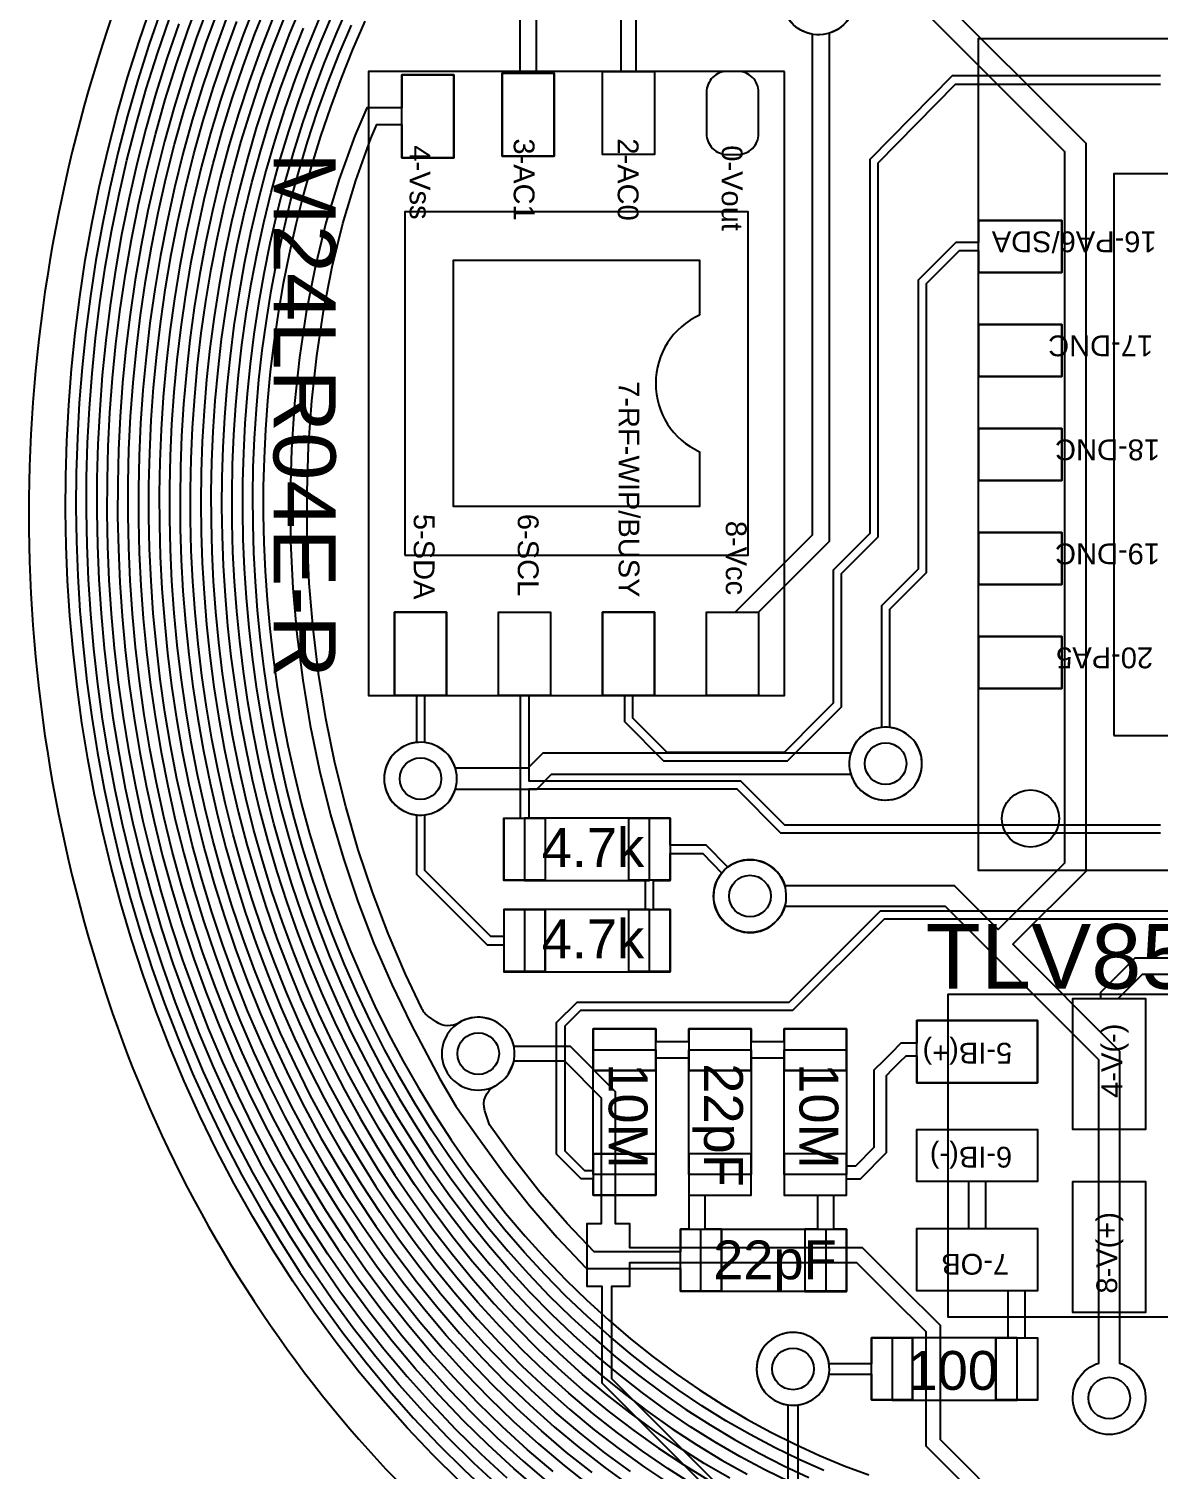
# Model space of a CAD drawing. Header units: millimetres. Extents: x 3.6 to 13.8, y 3.2 to 20.3.
# Drawn here: x 3.55 to 8.99, y 9.4 to 16.33 of the extents above; entities that cross this region are included whole.
import ezdxf

# ---------------------------------------------------------------- set-up
doc = ezdxf.new("R2010")
doc.units = ezdxf.units.MM
for name, color, linetype in [('BoardOutline', 30, 'Continuous'), ('BottomLayer', 2, 'Continuous'), ('DrillUnplated', 6, 'Continuous'), ('LayOut_Top', 4, 'Continuous'), ('Top Exposing Pad', 91, 'Continuous')]:
    doc.layers.add(name, color=color, linetype=linetype)
doc.layers.add('TopLayer', color=3, linetype='Continuous', lineweight=25)
doc.styles.get("Standard").update_dxf_attribs({"font": 'arial.ttf'})

msp = doc.modelspace()

# ---------------------------------------------------------------- linework, layer by layer
at = {"layer": 'BoardOutline'}
msp.add_lwpolyline([(3.9557, 16.3952, 0.083285), (3.5529, 13.9936, 0.083285), (3.9557, 11.592, 0.09084), (5.054, 9.6449, 0.09841), (6.6598, 8.3467, -0.089612)], format="xyb", dxfattribs=at)
at = {"layer": 'BottomLayer'}
for points in [[(8.6332, 12.2746), (8.2829, 11.9243), (8.7962, 11.4109), (8.7962, 9.9107, -6.854102), (8.6962, 9.9107), (8.6962, 11.3695), (7.9591, 12.1066), (7.9588, 12.1063), (7.187, 12.1063, -6.854102), (7.187, 12.2063), (8.0008, 12.2063), (8.2122, 11.995), (8.5332, 12.3161), (8.5332, 15.7335), (7.8453, 16.4215), (7.5168, 16.4215, -6.854102), (7.5168, 16.5215), (7.8867, 16.5215), (8.6332, 15.775)], [(7.5036, 12.8429), (6.0232, 12.8429), (5.9523, 12.7705), (5.6034, 12.7705, 6.854102), (5.6034, 12.6705), (5.9943, 12.6705), (6.0652, 12.7429), (7.5036, 12.7429, 6.854102)], [(8.3712, 8.2342), (7.2513, 9.3541), (7.2513, 9.7103, 13.928203), (7.2013, 9.7103), (7.2013, 9.3334), (8.3212, 8.2134), (8.3212, 7.8577, 13.922338), (8.3712, 7.8592)]]:
    msp.add_lwpolyline(points, format="xyb", close=True, dxfattribs=at)
msp.add_lwpolyline([(8.6551, 8.819), (7.9345, 9.5421), (7.9345, 10.0913), (7.7475, 10.2784), (7.5604, 10.4654), (6.4418, 10.4654), (6.4418, 10.5804), (6.3737, 10.5804), (6.3737, 11.216), (6.1561, 11.4337), (5.8846, 11.4337, 9.898979), (5.8846, 11.3637), (6.1271, 11.3637), (6.3037, 11.187), (6.3037, 10.5804), (6.2356, 10.5804), (6.2356, 10.2804), (6.3074, 10.2804), (6.3074, 9.8163), (7.8268, 8.297, -0.198912)], format="xyb", dxfattribs=at)
msp.add_lwpolyline([(7.8746, 8.3167), (6.3552, 9.8361), (6.3552, 10.2804), (6.4418, 10.2804), (6.4418, 10.3954), (7.5314, 10.3954), (7.698, 10.2289), (7.8645, 10.0624), (7.8645, 9.5132), (8.626, 8.749)], dxfattribs=at)
at = {"layer": 'DrillUnplated'}
for centre in [(7.6713, 12.7929), (5.4357, 12.7205), (7.0193, 12.1563), (5.7131, 11.3987), (7.2263, 9.8835), (8.7462, 9.743)]:
    msp.add_circle(centre, 0.1, dxfattribs=at)
at = {"layer": 'LayOut_Top'}
msp.add_line((7.0607, 16.1207), (5.3107, 16.1207), dxfattribs=at)
for points in [[(12.1179, 16.2787), (12.1179, 12.2787), (8.1179, 12.2787), (8.1179, 16.2787)], [(7.1857, 16.1207), (5.1857, 16.1207), (5.1857, 13.1207), (7.1857, 13.1207)], [(6.5357, 12.5306), (5.9357, 12.5306), (5.9357, 12.2306), (6.5357, 12.2306)], [(6.5357, 12.0913), (5.9357, 12.0913), (5.9357, 11.7913), (6.5357, 11.7913)], [(9.5212, 10.1337), (9.5212, 11.6837), (7.9712, 11.6837), (7.9712, 10.1337)], [(6.5662, 11.4178), (6.5662, 10.8178), (6.2662, 10.8178), (6.2662, 11.4178)], [(7.0248, 11.4178), (7.0248, 10.8178), (6.7248, 10.8178), (6.7248, 11.4178)], [(7.4833, 11.4178), (7.4833, 10.8178), (7.1833, 10.8178), (7.1833, 11.4178)], [(6.7833, 10.5547), (7.3833, 10.5547), (7.3833, 10.2547), (6.7833, 10.2547)], [(8.3032, 10.0326), (7.7032, 10.0326), (7.7032, 9.7326), (8.3032, 9.7326)]]:
    msp.add_lwpolyline(points, close=True, dxfattribs=at)
msp.add_circle((8.3679, 12.5287), 0.1377, dxfattribs=at)
at = {"layer": 'Top Exposing Pad'}
for points in [[(5.3461, 16.1045), (5.5961, 16.1045), (5.5961, 15.7045), (5.3461, 15.7045)], [(5.8284, 16.1126), (6.0784, 16.1126), (6.0784, 15.7126), (5.8284, 15.7126)], [(6.3107, 16.1207), (6.5607, 16.1207), (6.5607, 15.7207), (6.3107, 15.7207)], [(8.7679, 12.9287), (11.4679, 12.9287), (11.4679, 15.6287), (8.7679, 15.6287)], [(5.3607, 13.7957), (7.0107, 13.7957), (7.0107, 15.4457), (5.3607, 15.4457)], [(8.1179, 15.4037), (8.5179, 15.4037), (8.5179, 15.1537), (8.1179, 15.1537)], [(8.1179, 14.9037), (8.5179, 14.9037), (8.5179, 14.6537), (8.1179, 14.6537)], [(8.1179, 14.4037), (8.5179, 14.4037), (8.5179, 14.1537), (8.1179, 14.1537)], [(8.1179, 13.9037), (8.5179, 13.9037), (8.5179, 13.6537), (8.1179, 13.6537)], [(5.3107, 13.5207), (5.5607, 13.5207), (5.5607, 13.1207), (5.3107, 13.1207)], [(5.8107, 13.5207), (6.0607, 13.5207), (6.0607, 13.1207), (5.8107, 13.1207)], [(6.3107, 13.5207), (6.5607, 13.5207), (6.5607, 13.1207), (6.3107, 13.1207)], [(6.8107, 13.5207), (7.0607, 13.5207), (7.0607, 13.1207), (6.8107, 13.1207)], [(8.1179, 13.4037), (8.5179, 13.4037), (8.5179, 13.1537), (8.1179, 13.1537)], [(5.8377, 12.5306), (6.0357, 12.5306), (6.0357, 12.2324), (5.8377, 12.2324)], [(6.4377, 12.5306), (6.6357, 12.5306), (6.6357, 12.2324), (6.4377, 12.2324)], [(5.8377, 12.0913), (6.0357, 12.0913), (6.0357, 11.7932), (5.8377, 11.7932)], [(6.4377, 12.0913), (6.6357, 12.0913), (6.6357, 11.7932), (6.4377, 11.7932)], [(8.5712, 11.6637), (8.9212, 11.6637), (8.9212, 11.0337), (8.5712, 11.0337)], [(6.2662, 11.3178), (6.5662, 11.3178), (6.5662, 11.5178), (6.2662, 11.5178)], [(6.7248, 11.3178), (7.0248, 11.3178), (7.0248, 11.5178), (6.7248, 11.5178)], [(7.1833, 11.3178), (7.4833, 11.3178), (7.4833, 11.5178), (7.1833, 11.5178)], [(7.8212, 11.5587), (8.4012, 11.5587), (8.4012, 11.2587), (7.8212, 11.2587)], [(7.8212, 11.0337), (8.4012, 11.0337), (8.4012, 10.7837), (7.8212, 10.7837)], [(6.2662, 10.7178), (6.5662, 10.7178), (6.5662, 10.9178), (6.2662, 10.9178)], [(6.7248, 10.7178), (7.0248, 10.7178), (7.0248, 10.9178), (6.7248, 10.9178)], [(7.1833, 10.7178), (7.4833, 10.7178), (7.4833, 10.9178), (7.1833, 10.9178)], [(8.5712, 10.7837), (8.9212, 10.7837), (8.9212, 10.1537), (8.5712, 10.1537)], [(6.6853, 10.5547), (6.8833, 10.5547), (6.8833, 10.2566), (6.6853, 10.2566)], [(7.2853, 10.5547), (7.4833, 10.5547), (7.4833, 10.2566), (7.2853, 10.2566)], [(7.8212, 10.5587), (8.4012, 10.5587), (8.4012, 10.2587), (7.8212, 10.2587)], [(7.6032, 10.0326), (7.8012, 10.0326), (7.8012, 9.7344), (7.6032, 9.7344)], [(8.2032, 10.0326), (8.4012, 10.0326), (8.4012, 9.7344), (8.2032, 9.7344)]]:
    msp.add_lwpolyline(points, close=True, dxfattribs=at)
msp.add_lwpolyline([(6.9607, 15.7207, 0.414214), (7.0607, 15.8207), (7.0607, 16.0207, 0.414214), (6.9607, 16.1207), (6.9107, 16.1207, 0.414214), (6.8107, 16.0207), (6.8107, 15.8207, 0.414214), (6.9107, 15.7207)], format="xyb", close=True, dxfattribs=at)
at = {"layer": 'TopLayer'}
for points in [[(5.9134, 17.2145), (5.9134, 16.1126), (5.8284, 16.1126), (5.8284, 15.7126), (6.0784, 15.7126), (6.0784, 16.1126), (5.9934, 16.1126), (5.9934, 17.1816)], [(5.6195, 9.3465), (5.4949, 9.4697), (5.3735, 9.5978), (5.2556, 9.7307), (5.1413, 9.8679), (5.0307, 10.0095), (4.9242, 10.1551), (4.8218, 10.3045), (4.7236, 10.4574), (4.6298, 10.6136), (4.5405, 10.7728), (4.4557, 10.9348), (4.3756, 11.0992), (4.3002, 11.2658), (4.2296, 11.4342), (4.1638, 11.6043), (4.1028, 11.7756), (4.0465, 11.9481), (3.9951, 12.1212), (3.9484, 12.2949), (3.9065, 12.4688), (3.8693, 12.6427), (3.8366, 12.8163), (3.8085, 12.9894), (3.7848, 13.1617), (3.7655, 13.3331), (3.7505, 13.5033), (3.7396, 13.6722), (3.7327, 13.8395), (3.7297, 14.006), (3.7306, 14.1742), (3.7355, 14.3441), (3.7446, 14.5155), (3.7578, 14.6883), (3.7755, 14.8621), (3.7975, 15.0369), (3.8241, 15.2124), (3.8554, 15.3883), (3.8913, 15.5644), (3.932, 15.7405), (3.9775, 15.9162), (4.0278, 16.0913), (4.0829, 16.2656), (4.143, 16.4387)], [(4.1913, 16.4215), (4.1319, 16.2507), (4.0772, 16.0789), (4.0274, 15.9062), (3.9823, 15.733), (3.942, 15.5595), (3.9063, 15.3861), (3.8752, 15.2128), (3.8487, 15.0401), (3.8266, 14.8681), (3.8089, 14.697), (3.7955, 14.5271), (3.7862, 14.3585), (3.781, 14.1914), (3.7796, 14.0261), (3.7821, 13.8615), (3.7885, 13.6952), (3.7989, 13.5275), (3.8134, 13.3583), (3.8321, 13.188), (3.8552, 13.0167), (3.8827, 12.8447), (3.9147, 12.6722), (3.9514, 12.4994), (3.9926, 12.3265), (4.0386, 12.1539), (4.0893, 11.9819), (4.1448, 11.8105), (4.2051, 11.6402), (4.2702, 11.4713), (4.34, 11.3039), (4.4145, 11.1384), (4.4938, 10.9751), (4.5776, 10.8142), (4.666, 10.656), (4.7589, 10.5009), (4.8561, 10.349), (4.9575, 10.2006), (5.063, 10.056), (5.1724, 9.9154), (5.2856, 9.7791), (5.4024, 9.6473), (5.5226, 9.5201), (5.646, 9.3977), (5.7724, 9.2804)], [(6.0094, 9.2972), (5.8838, 9.405), (5.7607, 9.5179), (5.6406, 9.6356), (5.5235, 9.7581), (5.4097, 9.8851), (5.2994, 10.0165), (5.1926, 10.1521), (5.0897, 10.2916), (4.9907, 10.4347), (4.8957, 10.5814), (4.805, 10.7312), (4.7185, 10.884), (4.6364, 11.0395), (4.5588, 11.1974), (4.4857, 11.3575), (4.4172, 11.5194), (4.3533, 11.6829), (4.294, 11.8478), (4.2394, 12.0137), (4.1894, 12.1804), (4.144, 12.3476), (4.1032, 12.5151), (4.0668, 12.6827), (4.035, 12.85), (4.0075, 13.0168), (3.9843, 13.183), (3.9654, 13.3483), (3.9506, 13.5124), (3.9398, 13.6753), (3.9329, 13.8368), (3.9298, 13.9966), (3.9304, 14.1565), (3.9348, 14.3181), (3.943, 14.4813), (3.9553, 14.6458), (3.9717, 14.8114), (3.9922, 14.978), (4.0171, 15.1453), (4.0464, 15.3131), (4.0801, 15.4813), (4.1184, 15.6494), (4.1612, 15.8174), (4.2086, 15.9849), (4.2607, 16.1516), (4.3174, 16.3174), (4.3788, 16.4819)], [(4.4184, 16.4416), (4.358, 16.2786), (4.3023, 16.1144), (4.2512, 15.9492), (4.2046, 15.7833), (4.1627, 15.617), (4.1252, 15.4506), (4.0923, 15.2841), (4.0637, 15.118), (4.0395, 14.9524), (4.0195, 14.7876), (4.0037, 14.6237), (3.9919, 14.461), (3.9841, 14.2996), (3.9802, 14.1398), (3.9799, 13.9816), (3.9834, 13.8233), (3.9906, 13.6633), (4.0016, 13.5019), (4.0167, 13.3392), (4.0359, 13.1755), (4.0592, 13.0109), (4.0868, 12.8457), (4.1188, 12.6801), (4.1552, 12.5142), (4.1961, 12.3484), (4.2415, 12.1829), (4.2915, 12.0179), (4.346, 11.8538), (4.4052, 11.6907), (4.4689, 11.529), (4.5372, 11.3688), (4.61, 11.2106), (4.6873, 11.0545), (4.769, 10.9008), (4.8551, 10.7499), (4.9454, 10.6018), (5.0398, 10.457), (5.1383, 10.3157), (5.2406, 10.178), (5.3466, 10.0442), (5.4563, 9.9146), (5.5693, 9.7893), (5.6855, 9.6686), (5.8048, 9.5525), (5.9269, 9.4413), (6.0516, 9.3352)], [(6.0737, 9.3896), (5.9505, 9.4949), (5.8298, 9.6051), (5.712, 9.7201), (5.5972, 9.8397), (5.4856, 9.9639), (5.3773, 10.0923), (5.2726, 10.2247), (5.1715, 10.3611), (5.0744, 10.5011), (4.9811, 10.6445), (4.892, 10.791), (4.8071, 10.9404), (4.7265, 11.0925), (4.6502, 11.247), (4.5784, 11.4036), (4.511, 11.5621), (4.4482, 11.7221), (4.3899, 11.8835), (4.3361, 12.0459), (4.2868, 12.2091), (4.2421, 12.3728), (4.2018, 12.5368), (4.166, 12.7008), (4.1346, 12.8646), (4.1074, 13.028), (4.0845, 13.1908), (4.0657, 13.3527), (4.0509, 13.5135), (4.0401, 13.6731), (4.0331, 13.8313), (4.0299, 13.9879), (4.0302, 14.1444), (4.0343, 14.3025), (4.0421, 14.4622), (4.0539, 14.6232), (4.0697, 14.7853), (4.0896, 14.9483), (4.1137, 15.1121), (4.1421, 15.2765), (4.1748, 15.4411), (4.212, 15.6057), (4.2537, 15.7702), (4.2999, 15.9342), (4.3506, 16.0976), (4.4058, 16.26), (4.4656, 16.4211)], [(4.644, 16.4511), (4.583, 16.2959), (4.5265, 16.1395), (4.4744, 15.9819), (4.4266, 15.8234), (4.3833, 15.6644), (4.3443, 15.505), (4.3097, 15.3456), (4.2793, 15.1862), (4.2531, 15.0272), (4.2311, 14.8688), (4.2131, 14.7111), (4.1991, 14.5545), (4.1889, 14.3989), (4.1825, 14.2448), (4.1797, 14.0921), (4.1805, 13.9409), (4.1848, 13.7887), (4.1927, 13.6351), (4.2044, 13.4801), (4.22, 13.324), (4.2394, 13.1669), (4.263, 13.0091), (4.2906, 12.8507), (4.3224, 12.6919), (4.3585, 12.533), (4.3989, 12.3743), (4.4436, 12.2158), (4.4928, 12.058), (4.5463, 11.901), (4.6042, 11.7452), (4.6665, 11.5907), (4.7331, 11.4378), (4.8041, 11.2867), (4.8793, 11.1379), (4.9588, 10.9914), (5.0424, 10.8475), (5.13, 10.7066), (5.2216, 10.5688), (5.317, 10.4343), (5.416, 10.3035), (5.5186, 10.1765), (5.6245, 10.0535), (5.7337, 9.9347), (5.8459, 9.8203), (5.9609, 9.7104), (6.0786, 9.6053), (6.1987, 9.505), (6.321, 9.4096), (6.4454, 9.3193)], [(6.4443, 9.3896), (6.3217, 9.4799), (6.2012, 9.5753), (6.083, 9.6755), (5.9672, 9.7804), (5.854, 9.89), (5.7437, 10.004), (5.6365, 10.1223), (5.5324, 10.2448), (5.4317, 10.3711), (5.3345, 10.5012), (5.241, 10.6349), (5.1513, 10.7718), (5.0655, 10.9117), (4.9837, 11.0545), (4.906, 11.1998), (4.8324, 11.3475), (4.7632, 11.4972), (4.6981, 11.6487), (4.6374, 11.8017), (4.5811, 11.9561), (4.5291, 12.1114), (4.4814, 12.2676), (4.4381, 12.4243), (4.399, 12.5813), (4.3642, 12.7384), (4.3335, 12.8953), (4.307, 13.0518), (4.2846, 13.2077), (4.2661, 13.3628), (4.2515, 13.5169), (4.2407, 13.6699), (4.2336, 13.8215), (4.2301, 13.9716), (4.23, 14.1213), (4.2334, 14.2725), (4.2405, 14.4252), (4.2513, 14.5792), (4.2659, 14.7343), (4.2845, 14.8903), (4.3071, 15.0471), (4.3338, 15.2044), (4.3646, 15.3619), (4.3997, 15.5196), (4.4391, 15.6771), (4.4827, 15.8342), (4.5308, 15.9907), (4.5831, 16.1463), (4.6399, 16.3008), (4.701, 16.4539)], [(4.8679, 16.45), (4.8066, 16.3028), (4.7495, 16.1541), (4.6967, 16.0042), (4.648, 15.8533), (4.6036, 15.7016), (4.5633, 15.5494), (4.5273, 15.397), (4.4953, 15.2446), (4.4674, 15.0923), (4.4435, 14.9404), (4.4236, 14.7892), (4.4074, 14.6387), (4.3951, 14.4892), (4.3864, 14.3409), (4.3813, 14.1938), (4.3796, 14.0483), (4.3813, 13.9037), (4.3864, 13.7579), (4.395, 13.6106), (4.4072, 13.4621), (4.4231, 13.3126), (4.4428, 13.1622), (4.4664, 13.0111), (4.494, 12.8595), (4.5255, 12.7077), (4.5612, 12.5558), (4.601, 12.4041), (4.645, 12.2528), (4.6931, 12.1021), (4.7454, 11.9523), (4.802, 11.8036), (4.8627, 11.6563), (4.9276, 11.5106), (4.9967, 11.3668), (5.0698, 11.2251), (5.1469, 11.0857), (5.2279, 10.949), (5.3127, 10.8151), (5.4013, 10.6842), (5.4935, 10.5566), (5.5892, 10.4326), (5.6882, 10.3122), (5.7903, 10.1957), (5.8955, 10.0833), (6.0036, 9.9752), (6.1143, 9.8714), (6.2275, 9.7722), (6.3429, 9.6776), (6.4605, 9.5878), (6.5799, 9.5028), (6.7011, 9.4228), (6.8237, 9.3477)], [(5.0897, 16.4385), (5.0284, 16.2992), (4.9711, 16.1583), (4.9178, 16.0161), (4.8685, 15.8727), (4.8232, 15.7285), (4.782, 15.5837), (4.7447, 15.4384), (4.7114, 15.293), (4.682, 15.1476), (4.6565, 15.0024), (4.6348, 14.8576), (4.6168, 14.7135), (4.6025, 14.5702), (4.5917, 14.4279), (4.5844, 14.2867), (4.5804, 14.1469), (4.5797, 14.0085), (4.5822, 13.8703), (4.588, 13.7307), (4.5972, 13.5899), (4.6099, 13.4479), (4.6261, 13.305), (4.6459, 13.1613), (4.6695, 13.017), (4.6969, 12.8724), (4.7281, 12.7275), (4.7632, 12.5826), (4.8023, 12.4379), (4.8454, 12.2937), (4.8925, 12.1502), (4.9435, 12.0076), (4.9986, 11.8661), (5.0577, 11.7259), (5.1207, 11.5874), (5.1877, 11.4508), (5.2585, 11.3162), (5.3332, 11.1839), (5.4115, 11.0542), (5.4935, 10.9272), (5.579, 10.8033), (5.6679, 10.6825), (5.7601, 10.5651), (5.8554, 10.4513), (5.9537, 10.3413), (6.0548, 10.2352), (6.1587, 10.1332), (6.265, 10.0354), (6.3736, 9.942), (6.4843, 9.8531), (6.597, 9.7687), (6.7114, 9.6889), (6.8274, 9.6139), (6.9447, 9.5437), (7.0632, 9.4782), (7.1826, 9.4176), (7.3028, 9.3618)], [(5.8167, 9.3155), (5.6913, 9.431), (5.5689, 9.5515), (5.4496, 9.6768), (5.3336, 9.8068), (5.2212, 9.9412), (5.1124, 10.0798), (5.0076, 10.2224), (4.9068, 10.3688), (4.8101, 10.5187), (4.7177, 10.6719), (4.6297, 10.828), (4.5462, 10.9869), (4.4672, 11.1482), (4.3929, 11.3118), (4.3233, 11.4772), (4.2583, 11.6442), (4.1981, 11.8126), (4.1426, 11.982), (4.0919, 12.1522), (4.0458, 12.3229), (4.0044, 12.4939), (3.9676, 12.6649), (3.9353, 12.8357), (3.9076, 13.006), (3.8842, 13.1756), (3.8651, 13.3442), (3.8502, 13.5118), (3.8395, 13.678), (3.8327, 13.8427), (3.8297, 14.0057), (3.8306, 14.1691), (3.8353, 14.3342), (3.8439, 14.5008), (3.8567, 14.6688), (3.8737, 14.8379), (3.895, 15.0081), (3.9206, 15.1789), (3.9508, 15.3503), (3.9855, 15.5219), (4.0248, 15.6935), (4.0688, 15.865), (4.1175, 16.0359), (4.171, 16.2061), (4.2292, 16.3753)], [(4.5005, 16.3683), (4.442, 16.2085), (4.3881, 16.0476), (4.3387, 15.8858), (4.2938, 15.7234), (4.2533, 15.5605), (4.2173, 15.3976), (4.1856, 15.2347), (4.1583, 15.0721), (4.1352, 14.9101), (4.1162, 14.7489), (4.1013, 14.5886), (4.0904, 14.4295), (4.0833, 14.2717), (4.0799, 14.1155), (4.0802, 13.9608), (4.0841, 13.8055), (4.0916, 13.6487), (4.103, 13.4905), (4.1183, 13.3311), (4.1377, 13.1707), (4.1611, 13.0095), (4.1888, 12.8477), (4.2207, 12.6855), (4.2569, 12.5231), (4.2976, 12.3608), (4.3427, 12.1989), (4.3922, 12.0375), (4.4463, 11.8769), (4.5048, 11.7174), (4.5678, 11.5593), (4.6353, 11.4028), (4.7072, 11.2482), (4.7835, 11.0957), (4.8641, 10.9456), (4.949, 10.7982), (5.0379, 10.6537), (5.131, 10.5124), (5.2279, 10.3745), (5.3286, 10.2403), (5.4329, 10.1099), (5.5407, 9.9836), (5.6518, 9.8616), (5.766, 9.744), (5.8832, 9.6311), (6.0031, 9.5229), (6.1255, 9.4197), (6.2502, 9.3215)], [(6.2607, 9.3846), (6.1376, 9.4823), (6.0169, 9.585), (5.8986, 9.6926), (5.7832, 9.8049), (5.6706, 9.9217), (5.5612, 10.0429), (5.455, 10.1683), (5.3523, 10.2978), (5.2532, 10.431), (5.1578, 10.5678), (5.0663, 10.7079), (4.9789, 10.8512), (4.8955, 10.9973), (4.8163, 11.146), (4.7414, 11.297), (4.6708, 11.4502), (4.6046, 11.6052), (4.5429, 11.7617), (4.4855, 11.9196), (4.4326, 12.0784), (4.3842, 12.2381), (4.3401, 12.3983), (4.3005, 12.5588), (4.2651, 12.7194), (4.2341, 12.8797), (4.2072, 13.0397), (4.1845, 13.199), (4.1659, 13.3575), (4.1512, 13.515), (4.1404, 13.6713), (4.1334, 13.8262), (4.13, 13.9795), (4.1301, 14.1326), (4.1338, 14.2873), (4.1413, 14.4435), (4.1526, 14.601), (4.1678, 14.7596), (4.187, 14.9191), (4.2103, 15.0794), (4.2379, 15.2402), (4.2697, 15.4013), (4.3058, 15.5624), (4.3463, 15.7234), (4.3912, 15.884), (4.4406, 16.0439), (4.4944, 16.2029), (4.5527, 16.3608)], [(4.7251, 16.3765), (4.6661, 16.2245), (4.6114, 16.0713), (4.561, 15.9171), (4.5149, 15.762), (4.4732, 15.6064), (4.4356, 15.4505), (4.4024, 15.2946), (4.3732, 15.1388), (4.3482, 14.9833), (4.3272, 14.8285), (4.3102, 14.6744), (4.297, 14.5213), (4.2876, 14.3694), (4.2818, 14.2188), (4.2796, 14.0697), (4.2809, 13.9219), (4.2856, 13.7728), (4.2938, 13.6224), (4.3058, 13.4706), (4.3215, 13.3178), (4.3411, 13.1641), (4.3647, 13.0096), (4.3923, 12.8546), (4.4241, 12.6993), (4.4599, 12.5439), (4.5, 12.3887), (4.5444, 12.2338), (4.593, 12.0796), (4.646, 11.9262), (4.7032, 11.7739), (4.7648, 11.623), (4.8305, 11.4737), (4.9006, 11.3263), (4.9747, 11.181), (5.053, 11.0381), (5.1354, 10.8978), (5.2216, 10.7603), (5.3117, 10.626), (5.4055, 10.495), (5.5029, 10.3676), (5.6037, 10.2439), (5.7077, 10.1242), (5.8149, 10.0086), (5.925, 9.8973), (6.0379, 9.7906), (6.1534, 9.6884), (6.2712, 9.5909), (6.3911, 9.4984), (6.5131, 9.4107), (6.6367, 9.3281)], [(6.7475, 9.3263), (6.6242, 9.4044), (6.5025, 9.4875), (6.3825, 9.5756), (6.2645, 9.6685), (6.1487, 9.7662), (6.0354, 9.8685), (5.9246, 9.9754), (5.8166, 10.0866), (5.7115, 10.2021), (5.6096, 10.3215), (5.5109, 10.4449), (5.4157, 10.5719), (5.324, 10.7023), (5.2361, 10.836), (5.1519, 10.9727), (5.0717, 11.1121), (4.9955, 11.254), (4.9233, 11.3983), (4.8553, 11.5445), (4.7915, 11.6926), (4.7319, 11.8421), (4.6765, 11.993), (4.6254, 12.1449), (4.5785, 12.2975), (4.5359, 12.4507), (4.4974, 12.6042), (4.4631, 12.7578), (4.4329, 12.9112), (4.4068, 13.0643), (4.3846, 13.2168), (4.3663, 13.3685), (4.3518, 13.5193), (4.341, 13.6689), (4.3338, 13.8172), (4.3302, 13.9641), (4.3299, 14.1104), (4.333, 14.2582), (4.3397, 14.4074), (4.3501, 14.5579), (4.3641, 14.7095), (4.3821, 14.862), (4.4039, 15.0152), (4.4297, 15.169), (4.4597, 15.323), (4.4937, 15.4772), (4.5319, 15.6312), (4.5744, 15.7849), (4.6211, 15.9379), (4.6721, 16.0901), (4.7273, 16.2412), (4.7868, 16.391)], [(4.9479, 16.3741), (4.8886, 16.2301), (4.8334, 16.0846), (4.7824, 15.938), (4.7354, 15.7904), (4.6926, 15.6422), (4.6539, 15.4934), (4.6192, 15.3445), (4.5885, 15.1956), (4.5619, 15.0468), (4.5391, 14.8985), (4.5201, 14.7508), (4.5049, 14.6039), (4.4933, 14.458), (4.4853, 14.3133), (4.4808, 14.1699), (4.4796, 14.0279), (4.4817, 13.8866), (4.4872, 13.7438), (4.4961, 13.5998), (4.5085, 13.4545), (4.5246, 13.3083), (4.5444, 13.1613), (4.568, 13.0136), (4.5955, 12.8655), (4.6269, 12.7171), (4.6623, 12.5687), (4.7018, 12.4205), (4.7453, 12.2728), (4.7929, 12.1257), (4.8446, 11.9794), (4.9005, 11.8343), (4.9604, 11.6906), (5.0244, 11.5485), (5.0924, 11.4083), (5.1644, 11.2701), (5.2402, 11.1343), (5.3199, 11.0011), (5.4034, 10.8707), (5.4904, 10.7433), (5.581, 10.6191), (5.6749, 10.4984), (5.7721, 10.3813), (5.8723, 10.2681), (5.9755, 10.1589), (6.0815, 10.0538), (6.19, 9.953), (6.3009, 9.8567), (6.414, 9.765), (6.5291, 9.6779), (6.6461, 9.5956), (6.7646, 9.5181), (6.8846, 9.4454), (7.0058, 9.3777)], [(7.2126, 9.3388), (7.0915, 9.3982), (6.9712, 9.4624), (6.8521, 9.5315), (6.7342, 9.6055), (6.6178, 9.6842), (6.503, 9.7677), (6.3902, 9.8558), (6.2794, 9.9485), (6.1709, 10.0457), (6.0648, 10.1472), (5.9614, 10.2528), (5.8607, 10.3626), (5.7631, 10.4762), (5.6685, 10.5934), (5.5772, 10.7143), (5.4893, 10.8384), (5.4049, 10.9656), (5.3241, 11.0957), (5.2471, 11.2285), (5.1738, 11.3637), (5.1045, 11.5012), (5.0391, 11.6405), (4.9777, 11.7817), (4.9203, 11.9243), (4.867, 12.0681), (4.8177, 12.213), (4.7724, 12.3586), (4.7312, 12.5048), (4.6941, 12.6513), (4.6608, 12.7979), (4.6315, 12.9444), (4.6061, 13.0905), (4.5845, 13.2362), (4.5666, 13.3811), (4.5523, 13.5251), (4.5416, 13.6681), (4.5343, 13.8098), (4.5304, 13.9502), (4.5297, 14.0898), (4.5323, 14.2307), (4.5383, 14.3729), (4.5477, 14.5165), (4.5607, 14.661), (4.5774, 14.8065), (4.5978, 14.9527), (4.622, 15.0994), (4.6501, 15.2465), (4.6821, 15.3936), (4.7181, 15.5407), (4.7581, 15.6874), (4.8022, 15.8336), (4.8503, 15.979), (4.9026, 16.1233), (4.9588, 16.2665), (5.0192, 16.4081)], [(5.1687, 16.3613), (5.1094, 16.2251), (5.054, 16.0874), (5.0026, 15.9485), (4.955, 15.8085), (4.9114, 15.6676), (4.8717, 15.5262), (4.8359, 15.3844), (4.804, 15.2425), (4.7758, 15.1006), (4.7514, 14.9589), (4.7308, 14.8178), (4.7137, 14.6772), (4.7002, 14.5375), (4.6902, 14.3987), (4.6835, 14.2611), (4.6801, 14.1248), (4.6799, 13.99), (4.6828, 13.855), (4.6889, 13.7186), (4.6983, 13.581), (4.7112, 13.4423), (4.7275, 13.3027), (4.7474, 13.1624), (4.7709, 13.0215), (4.7981, 12.8803), (4.8292, 12.7388), (4.864, 12.5975), (4.9027, 12.4564), (4.9453, 12.3157), (4.9918, 12.1757), (5.0422, 12.0367), (5.0965, 11.8988), (5.1547, 11.7622), (5.2168, 11.6273), (5.2826, 11.4942), (5.3523, 11.3632), (5.4256, 11.2344), (5.5026, 11.1082), (5.5831, 10.9847), (5.667, 10.8642), (5.7542, 10.7467), (5.8446, 10.6327), (5.9381, 10.5221), (6.0344, 10.4153), (6.1335, 10.3123), (6.2352, 10.2134), (6.3393, 10.1185), (6.4456, 10.028), (6.5539, 9.9418), (6.6642, 9.8601), (6.7761, 9.7829), (6.8894, 9.7104), (7.0041, 9.6425), (7.1199, 9.5793), (7.2365, 9.5208), (7.3539, 9.467), (7.4718, 9.4179), (7.59, 9.3735)], [(4.2745, 16.3496), (4.2169, 16.1821), (4.164, 16.0135), (4.1158, 15.8443), (4.0723, 15.6745), (4.0334, 15.5045), (3.9991, 15.3346), (3.9693, 15.1649), (3.944, 14.9958), (3.923, 14.8273), (3.9062, 14.6599), (3.8936, 14.4935), (3.8851, 14.3286), (3.8805, 14.1651), (3.8797, 14.0034), (3.8827, 13.8419), (3.8895, 13.6788), (3.9002, 13.5142), (3.915, 13.3483), (3.934, 13.1813), (3.9572, 13.0133), (3.9848, 12.8447), (4.0168, 12.6756), (4.0534, 12.5063), (4.0945, 12.337), (4.1402, 12.1679), (4.1905, 11.9994), (4.2456, 11.8317), (4.3053, 11.665), (4.3697, 11.4996), (4.4388, 11.3359), (4.5125, 11.174), (4.5907, 11.0143), (4.6735, 10.857), (4.7608, 10.7025), (4.8524, 10.5509), (4.9482, 10.4025), (5.0481, 10.2577), (5.1521, 10.1165), (5.2598, 9.9794), (5.3712, 9.8464), (5.4862, 9.7179), (5.6044, 9.5939), (5.7257, 9.4747), (5.85, 9.3605)], [(6.9219, 9.3578), (6.8, 9.4288), (6.6793, 9.5048), (6.5603, 9.5858), (6.4429, 9.6715), (6.3275, 9.762), (6.2142, 9.8572), (6.1033, 9.957), (5.9948, 10.0611), (5.8891, 10.1696), (5.7863, 10.2821), (5.6864, 10.3987), (5.5898, 10.519), (5.4966, 10.6429), (5.4068, 10.7702), (5.3206, 10.9006), (5.2381, 11.034), (5.1595, 11.1701), (5.0847, 11.3087), (5.014, 11.4495), (4.9473, 11.5923), (4.8847, 11.7369), (4.8262, 11.883), (4.7718, 12.0303), (4.7216, 12.1787), (4.6755, 12.3279), (4.6336, 12.4776), (4.5958, 12.6276), (4.562, 12.7776), (4.5323, 12.9276), (4.5065, 13.0772), (4.4846, 13.2263), (4.4664, 13.3746), (4.4521, 13.522), (4.4413, 13.6683), (4.4341, 13.8133), (4.4303, 13.9569), (4.4298, 14.0999), (4.4327, 14.2442), (4.439, 14.3899), (4.4489, 14.5369), (4.4624, 14.685), (4.4797, 14.834), (4.5008, 14.9837), (4.5258, 15.134), (4.5548, 15.2845), (4.5878, 15.4352), (4.625, 15.5857), (4.6662, 15.7359), (4.7116, 15.8855), (4.7611, 16.0343), (4.8148, 16.1821), (4.8727, 16.3285)], [(7.3749, 9.3943), (7.256, 9.4472), (7.1377, 9.5048), (7.0202, 9.5673), (6.9038, 9.6345), (6.7886, 9.7064), (6.6749, 9.783), (6.5628, 9.8642), (6.4525, 9.9499), (6.3443, 10.0402), (6.2382, 10.1347), (6.1345, 10.2335), (6.0334, 10.3364), (5.9349, 10.4433), (5.8394, 10.554), (5.7469, 10.6683), (5.6576, 10.786), (5.5716, 10.907), (5.489, 11.031), (5.4099, 11.1578), (5.3345, 11.2873), (5.2628, 11.4192), (5.1948, 11.5532), (5.1307, 11.6892), (5.0706, 11.8268), (5.0143, 11.966), (4.962, 12.1063), (4.9136, 12.2477), (4.8692, 12.3898), (4.8288, 12.5325), (4.7922, 12.6755), (4.7596, 12.8186), (4.7308, 12.9616), (4.7057, 13.1043), (4.6844, 13.2465), (4.6666, 13.388), (4.6525, 13.5287), (4.6418, 13.6683), (4.6345, 13.8068), (4.6305, 13.9439), (4.6297, 14.0801), (4.632, 14.2175), (4.6377, 14.3564), (4.6467, 14.4964), (4.6591, 14.6375), (4.6752, 14.7794), (4.6949, 14.9221), (4.7182, 15.0653), (4.7454, 15.2088), (4.7764, 15.3525), (4.8114, 15.496), (4.8502, 15.6393), (4.893, 15.782), (4.9397, 15.924), (4.9905, 16.065), (5.0452, 16.2048), (5.1038, 16.3432)], [(8.9929, 16.0987), (7.9914, 16.0987), (7.5957, 15.6975), (7.5957, 13.8998), (7.4189, 13.723), (7.4189, 13.0829), (7.3541, 13.018), (7.1831, 12.8471), (6.6208, 12.8471), (6.4557, 13.0121), (6.4557, 13.1207), (6.5607, 13.1207), (6.5607, 13.5207), (6.3107, 13.5207), (6.3107, 13.1207), (6.4157, 13.1207), (6.4157, 12.9956), (6.6042, 12.8071), (7.1997, 12.8071), (7.3823, 12.9897), (7.4589, 13.0663), (7.4589, 13.7064), (7.6357, 13.8832), (7.6357, 15.6811), (8.0081, 16.0587), (8.9929, 16.0587)], [(8.9929, 12.4587), (7.1684, 12.4587), (6.9576, 12.6694), (5.9557, 12.6694), (5.9557, 12.5306), (6.0357, 12.5306), (6.0357, 12.2306), (5.8357, 12.2306), (5.8357, 12.5306), (5.9157, 12.5306), (5.9157, 12.7312), (5.9157, 13.1207), (5.8107, 13.1207), (5.8107, 13.5207), (6.0607, 13.5207), (6.0607, 13.1207), (5.9557, 13.1207), (5.9557, 12.7312), (5.9557, 12.7094), (6.9742, 12.7094), (7.1849, 12.4987), (8.9929, 12.4987)], [(9.5777, 12.0458), (7.6637, 12.0458), (7.2245, 11.6066), (6.2053, 11.6066), (6.1301, 11.5315), (6.1301, 10.9322), (6.2245, 10.8378), (6.2662, 10.8378), (6.2662, 10.9178), (6.5662, 10.9178), (6.5662, 10.7178), (6.2662, 10.7178), (6.2662, 10.7978), (6.2079, 10.7978), (6.0901, 10.9156), (6.0901, 11.5481), (6.1887, 11.6466), (7.2079, 11.6466), (7.6471, 12.0858), (9.5611, 12.0858)]]:
    msp.add_lwpolyline(points, dxfattribs=at)
for points in [[(6.4707, 16.7862), (6.4707, 16.1207), (6.5607, 16.1207), (6.5607, 15.7207), (6.3107, 15.7207), (6.3107, 16.1207), (6.4007, 16.1207), (6.4007, 16.7862, -0.821857)], [(7.4921, 16.5723, -0.510953), (7.4, 16.3041), (7.4, 13.86), (7.0607, 13.5207), (7.0607, 13.3737), (7.0607, 13.2677), (7.0607, 13.1207), (6.8107, 13.1207), (6.8107, 13.5207), (6.9476, 13.5207), (7.32, 13.8931), (7.32, 16.2989, -1.179006), (7.4322, 16.6255)]]:
    msp.add_lwpolyline(points, format="xyb", dxfattribs=at)
for points in [[(4.9128, 14.5366), (4.9369, 14.7534), (4.9695, 14.9682), (5.0112, 15.1804), (5.0627, 15.3898), (5.1246, 15.5959), (5.1975, 15.7984), (5.2261, 15.8645), (5.3461, 15.8645), (5.3461, 15.7045), (5.5961, 15.7045), (5.5961, 16.1045), (5.3461, 16.1045), (5.3461, 15.9445), (5.1777, 15.9445), (5.1194, 15.8102), (5.044, 15.6028), (4.9807, 15.3923), (4.9286, 15.1791), (4.8868, 14.9632), (4.8544, 14.745), (4.8307, 14.5248), (4.8156, 14.3033), (4.8092, 14.0811), (4.8115, 13.8586), (4.8223, 13.6364), (4.8416, 13.415), (4.8694, 13.1948), (4.9057, 12.9764), (4.9504, 12.7603), (5.0034, 12.547), (5.0648, 12.337), (5.1344, 12.1307), (5.212, 11.9288), (5.2974, 11.7315), (5.3903, 11.5393), (5.5293, 11.2781), (5.6052, 11.1456), (5.7118, 10.9971), (5.8324, 10.8291), (5.9593, 10.6683), (6.0923, 10.5148), (6.2311, 10.3692), (6.2349, 10.3657), (6.6853, 10.3657), (6.6853, 10.2566), (6.8833, 10.2566), (6.8833, 10.5547), (6.8048, 10.5547), (6.8048, 10.7185), (7.0248, 10.7185), (7.0248, 10.9178), (6.7248, 10.9178), (6.7248, 10.7185), (6.7248, 10.5547), (6.6853, 10.5547), (6.6853, 10.4457), (6.2698, 10.4457), (6.1402, 10.5819), (6.0099, 10.7329), (5.8855, 10.8913), (5.7674, 11.0567), (5.7453, 11.1233, -0.368082), (5.794, 11.2435, 0.125754), (5.8585, 11.3013), (5.8801, 11.3464, 0.693826), (5.6213, 11.5477, -0.300087), (5.5112, 11.5511), (5.4749, 11.5767, -0.128652), (5.4423, 11.6154), (5.363, 11.7815), (5.2798, 11.9763), (5.2042, 12.1757), (5.1363, 12.3792), (5.0763, 12.5864), (5.0245, 12.7968), (4.9811, 13.01), (4.946, 13.2254), (4.9194, 13.4426), (4.9012, 13.661), (4.8914, 13.8801), (4.8901, 14.0994), (4.8972, 14.3184)], [(6.9607, 15.7207, 0.414214), (7.0607, 15.8207), (7.0607, 16.0207, 0.414214), (6.9607, 16.1207), (6.9107, 16.1207, 0.414214), (6.8107, 16.0207), (6.8107, 15.8207, 0.414214), (6.9107, 15.7207)], [(8.1179, 15.1537), (8.5179, 15.1537), (8.5179, 15.4037), (8.1179, 15.4037), (8.1179, 15.2987), (8.0096, 15.2987), (7.8281, 15.1172), (7.8281, 13.7279), (7.6513, 13.5511), (7.6513, 12.9667, 17.442669), (7.6913, 12.9667), (7.6913, 13.5346), (7.8681, 13.7113), (7.8681, 15.1006), (8.0261, 15.2587), (8.1179, 15.2587)], [(6.7774, 14.9492, 0.642672), (6.7774, 14.2922), (6.7774, 14.029), (5.594, 14.029), (5.594, 15.2124), (6.7774, 15.2124)], [(5.4557, 12.5467, 0.891556), (5.4557, 12.8944), (5.4557, 13.1207), (5.5607, 13.1207), (5.5607, 13.5207), (5.3107, 13.5207), (5.3107, 13.1207), (5.4157, 13.1207), (5.4157, 12.8944, 0.891556), (5.4157, 12.5467), (5.4157, 12.262), (5.7564, 11.9213), (5.8357, 11.9213), (5.8357, 11.7913), (6.0357, 11.7913), (6.0357, 12.0913), (5.8357, 12.0913), (5.8357, 11.9613), (5.773, 11.9613), (5.4557, 12.2786)], [(6.5157, 12.0913), (6.4357, 12.0913), (6.4357, 11.7913), (6.6357, 11.7913), (6.6357, 12.0913), (6.5557, 12.0913), (6.5557, 12.2306), (6.6357, 12.2306), (6.6357, 12.3606), (6.7922, 12.3606), (6.8836, 12.2668, 17.442669), (6.9123, 12.2947), (6.809, 12.4006), (6.6357, 12.4006), (6.6357, 12.5306), (6.4357, 12.5306), (6.4357, 12.2306), (6.5157, 12.2306)], [(8.9042, 11.7794), (8.7886, 11.6637), (8.9212, 11.6637), (8.9212, 11.0337), (8.5712, 11.0337), (8.5712, 11.6637), (8.7062, 11.6637), (8.7062, 11.6945), (8.8711, 11.8594), (9.2011, 11.8594), (10.6355, 11.8594), (10.717, 11.9409), (10.912, 11.9409, -8.634181), (10.912, 11.8609), (10.7502, 11.8609), (10.6686, 11.7794), (9.2011, 11.7794)], [(8.6962, 9.9107), (8.6962, 10.1537), (8.5712, 10.1537), (8.5712, 10.7837), (8.9212, 10.7837), (8.9212, 10.1537), (8.7962, 10.1537), (8.7962, 9.9107, -6.854102)], [(7.8012, 9.7344), (7.8012, 10.0326), (7.6032, 10.0326), (7.6032, 9.9085), (7.3995, 9.9085, 13.928203), (7.3995, 9.8585), (7.6032, 9.8585), (7.6032, 9.7344)]]:
    msp.add_lwpolyline(points, format="xyb", close=True, dxfattribs=at)
for points in [[(8.5179, 14.9037), (8.1179, 14.9037), (8.1179, 14.6537), (8.5179, 14.6537)], [(8.5179, 14.4037), (8.1179, 14.4037), (8.1179, 14.1537), (8.5179, 14.1537)], [(8.5179, 13.9037), (8.1179, 13.9037), (8.1179, 13.6537), (8.5179, 13.6537)], [(8.5179, 13.4037), (8.1179, 13.4037), (8.1179, 13.1537), (8.5179, 13.1537)], [(6.5662, 11.3778), (6.5662, 11.3178), (6.2662, 11.3178), (6.2662, 11.5178), (6.5662, 11.5178), (6.5662, 11.4578), (6.7248, 11.4578), (6.7248, 11.5178), (7.0248, 11.5178), (7.0248, 11.4578), (7.1833, 11.4578), (7.1833, 11.5178), (7.4833, 11.5178), (7.4833, 11.3178), (7.1833, 11.3178), (7.1833, 11.3778), (7.0248, 11.3778), (7.0248, 11.3178), (6.7248, 11.3178), (6.7248, 11.3778)], [(7.4233, 10.5547), (7.4233, 10.7178), (7.4833, 10.7178), (7.4833, 10.7978), (7.5511, 10.7978), (7.6755, 10.9235), (7.6755, 11.2944), (7.705, 11.3239), (7.7404, 11.3593), (7.7699, 11.3887), (7.8212, 11.3887), (7.8212, 11.2587), (8.4012, 11.2587), (8.4012, 11.5587), (7.8212, 11.5587), (7.8212, 11.4487), (7.745, 11.4487), (7.6979, 11.4017), (7.6626, 11.3663), (7.6155, 11.3193), (7.6155, 10.9482), (7.5261, 10.8578), (7.4833, 10.8578), (7.4833, 10.9178), (7.1833, 10.9178), (7.1833, 10.7178), (7.3433, 10.7178), (7.3433, 10.5547), (7.2833, 10.5547), (7.2833, 10.2547), (7.4833, 10.2547), (7.4833, 10.5547)], [(8.3412, 10.2587), (8.3412, 10.0326), (8.4012, 10.0326), (8.4012, 9.7326), (8.2012, 9.7326), (8.2012, 10.0326), (8.2612, 10.0326), (8.2612, 10.2587), (7.8212, 10.2587), (7.8212, 10.5587), (8.0712, 10.5587), (8.0712, 10.7837), (7.8212, 10.7837), (7.8212, 11.0337), (8.4012, 11.0337), (8.4012, 10.7837), (8.1512, 10.7837), (8.1512, 10.5587), (8.4012, 10.5587), (8.4012, 10.2587)]]:
    msp.add_lwpolyline(points, close=True, dxfattribs=at)

# ---------------------------------------------------------------- texts
at = {"layer": 'LayOut_Top'}
for s, height, rotation, p in [('4-Vss', 0.1, 270, (5.3837, 15.7652)), ('3-AC1', 0.1, 270, (5.8837, 15.7985)), ('2-AC0', 0.1, 270, (6.3837, 15.7985)), ('0-Vout', 0.1, 270, (6.8837, 15.7652)), ('M24LR04E-R', 0.29862, 270, (4.7292, 15.7313)), ('16-PA6/SDA', 0.1, 180, (8.9739, 15.3512)), ('17-DNC', 0.1, 180, (8.9572, 14.8512)), ('7-RF-WIP/BUSY', 0.1, 270, (6.388, 14.6315)), ('18-DNC', 0.1, 180, (8.9905, 14.3512)), ('5-SDA', 0.1, 270, (5.4033, 13.9934)), ('6-SCL', 0.1, 270, (5.9033, 13.9934)), ('8-Vcc', 0.1, 270, (6.9033, 13.96)), ('19-DNC', 0.1, 180, (8.9905, 13.8512)), ('20-PA5', 0.1, 180, (8.9572, 13.3512)), ('4-V(-)', 0.1, 90, (8.8091, 11.1863)), ('5-IB(+)', 0.1, 180, (8.2796, 11.451)), ('10M', 0.18671, 270, (6.3402, 11.3528)), ('22pF', 0.18671, 270, (6.7988, 11.3528)), ('10M', 0.18671, 270, (7.2573, 11.3528)), ('6-IB(-)', 0.1, 180, (8.2796, 10.9511)), ('8-V(+)', 0.1, 90, (8.7846, 10.2453)), ('7-OB', 0.1, 180, (8.2649, 10.4365))]:
    msp.add_text(s, height=height, rotation=rotation, dxfattribs=at).set_placement(p)
for s, height, p in [('4.7k', 0.18671, (6.0179, 12.2964)), ('4.7k', 0.18671, (6.0179, 11.8572)), ('TLV8542', 0.31058, (7.8641, 11.7111)), ('22pF', 0.18671, (6.8423, 10.3141)), ('100', 0.18671, (7.7764, 9.7827))]:
    msp.add_text(s, height=height, dxfattribs=at).set_placement(p)

doc.saveas('drawing.dxf')
